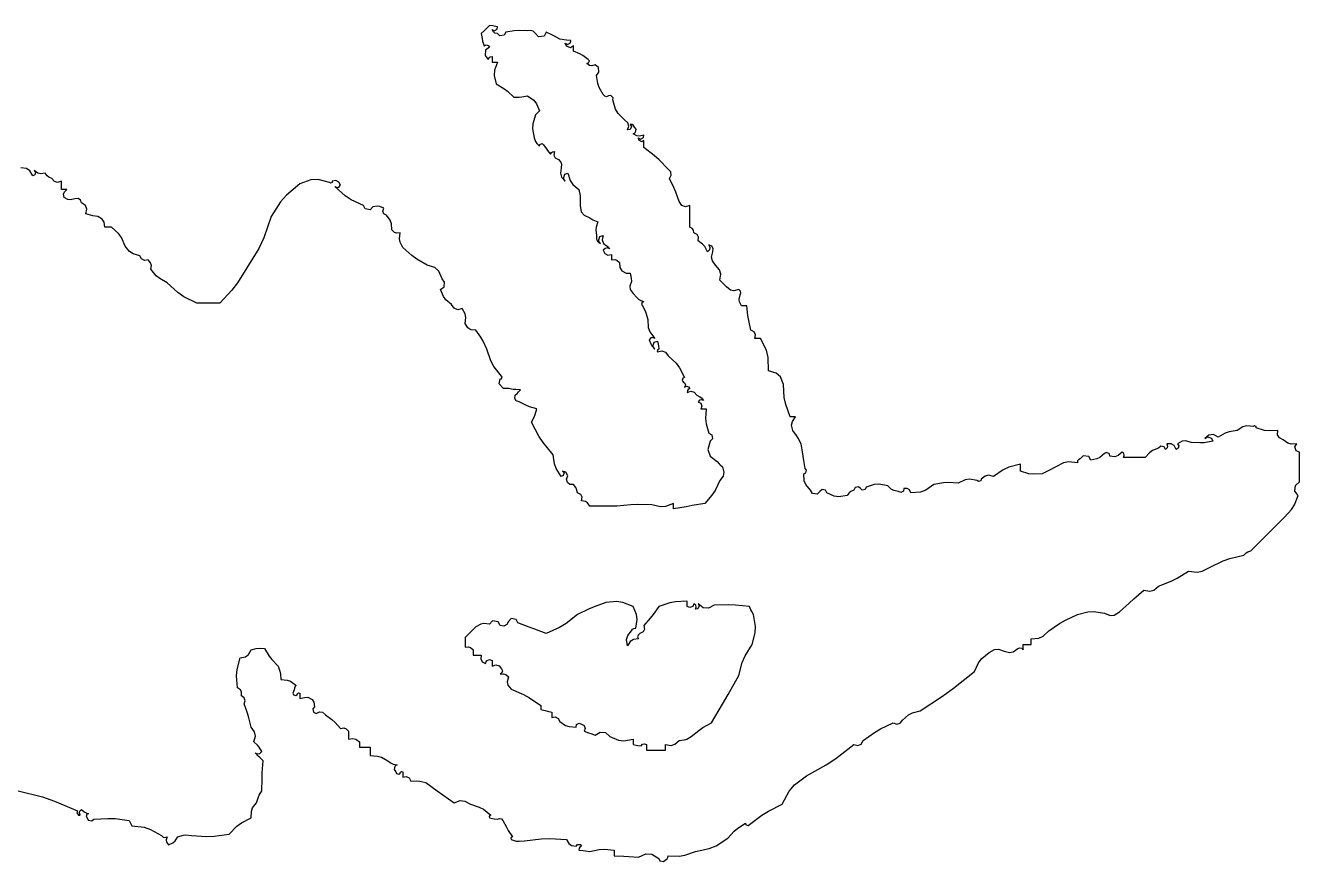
# Model space of a CAD drawing. Header units: millimetres. Extents: x 539196 to 807275, y 431843 to 1156631.
# Drawn here: x 624192.4 to 624547.2, y 434983.2 to 435216.1 of the extents above; entities that cross this region are included whole.
import ezdxf

# ---------------------------------------------------------------- set-up
doc = ezdxf.new("R2010")
doc.units = ezdxf.units.MM
doc.header["$MEASUREMENT"] = 0

# ---------------------------------------------------------------- blocks, each defined once
blk = doc.blocks.new('nhgjnj')
for p, q in [((92.2604, 10.5298), (92.2554, 10.5131)), ((92.2742, 10.5492), (92.2595, 10.5588)), ((92.2595, 10.5588), (92.2604, 10.5298)), ((92.2952, 10.5562), (92.2742, 10.5492)), ((92.3012, 10.5727), (92.2952, 10.5562)), ((92.3623, 10.5727), (92.3012, 10.5727)), ((92.3929, 10.5727), (92.3623, 10.5727)), ((92.454, 10.5727), (92.3929, 10.5727)), ((92.4721, 10.5514), (92.454, 10.5727)), ((92.5015, 10.5485), (92.4721, 10.5514)), ((92.5235, 10.5657), (92.5015, 10.5485)), ((92.5722, 10.5464), (92.5235, 10.5657)), ((92.5958, 10.5316), (92.5722, 10.5464)), ((92.6346, 10.4963), (92.5958, 10.5316)), ((92.2124, 10.4601), (92.1901, 10.4616)), ((92.1901, 10.4616), (92.1926, 10.4168)), ((92.2286, 10.4693), (92.2124, 10.4601)), ((92.2387, 10.4893), (92.2286, 10.4693)), ((92.2554, 10.5131), (92.2387, 10.4893)), ((92.7041, 10.4268), (92.6346, 10.4963)), ((92.1897, 10.3931), (92.1762, 10.3504)), ((92.1926, 10.4168), (92.1897, 10.3931)), ((92.7388, 10.3921), (92.7041, 10.4268)), ((92.8082, 10.3226), (92.7388, 10.3921)), ((92.17, 10.3497), (92.1661, 10.3419)), ((92.1661, 10.3419), (92.1692, 10.3365)), ((92.1692, 10.3365), (92.1665, 10.3023)), ((92.1762, 10.3504), (92.17, 10.3497)), ((92.8121, 10.3069), (92.8082, 10.3226)), ((92.1665, 10.3023), (92.1715, 10.2821)), ((92.1715, 10.2821), (92.1901, 10.2532)), ((92.817, 10.2987), (92.8121, 10.3069)), ((92.8291, 10.2879), (92.817, 10.2987)), ((92.8465, 10.2162), (92.8291, 10.2879)), ((92.1901, 10.2532), (92.1967, 10.2124)), ((92.1967, 10.2124), (92.2041, 10.1917)), ((92.2041, 10.1917), (92.2248, 10.1559)), ((92.8593, 10.1807), (92.8465, 10.2162)), ((92.2248, 10.1559), (92.2112, 10.1315)), ((92.2112, 10.1315), (92.2136, 10.1077)), ((92.2291, 10.1221), (92.2456, 10.1281)), ((92.2456, 10.1281), (92.253, 10.0842)), ((92.8916, 10.1143), (92.8593, 10.1807)), ((92.2136, 10.1077), (92.2317, 10.0865)), ((92.2221, 10.1012), (92.2291, 10.1221)), ((92.2317, 10.0865), (92.2221, 10.1012)), ((92.2544, 10.0615), (92.2526, 10.017)), ((92.253, 10.0842), (92.2544, 10.0615)), ((92.9115, 10.0736), (92.8916, 10.1143)), ((92.9163, 10.0482), (92.9115, 10.0736)), ((92.2526, 10.017), (92.2434, 9.9906)), ((92.9124, 10.0031), (92.9163, 10.0482)), ((92.9483, 9.945), (92.9124, 10.0031)), ((92.2434, 9.9906), (92.2453, 9.9716)), ((92.2453, 9.9716), (92.2595, 9.9476)), ((92.2673, 9.9305), (92.258, 9.9143)), ((92.2595, 9.9476), (92.2693, 9.9535)), ((92.2873, 9.9406), (92.2673, 9.9305)), ((92.2693, 9.9535), (92.2815, 9.9505)), ((92.2815, 9.9505), (92.2873, 9.9406)), ((92.9639, 9.9139), (92.9483, 9.945)), ((92.258, 9.9143), (92.2595, 9.892)), ((92.2595, 9.892), (92.2701, 9.8963)), ((92.2701, 9.8963), (92.28, 9.8939)), ((92.2747, 9.8786), (92.2712, 9.8611)), ((92.2873, 9.885), (92.2747, 9.8786)), ((92.28, 9.8939), (92.2873, 9.885)), ((92.9888, 9.8503), (92.9639, 9.9139)), ((92.2712, 9.8611), (92.2803, 9.8503)), ((92.2803, 9.8503), (92.2936, 9.8191)), ((92.2936, 9.8191), (92.3042, 9.804)), ((92.3042, 9.804), (92.329, 9.7808)), ((93.0092, 9.826), (92.9888, 9.8503)), ((93.0149, 9.8052), (93.0092, 9.826)), ((93.0097, 9.7739), (93.0149, 9.8052)), ((92.329, 9.7808), (92.329, 9.7364)), ((92.329, 9.7364), (92.329, 9.7142)), ((93.0541, 9.7239), (93.0097, 9.7739)), ((92.3085, 9.6716), (92.3012, 9.6628)), ((92.3184, 9.6741), (92.3085, 9.6716)), ((92.329, 9.6697), (92.3184, 9.6741)), ((92.329, 9.7142), (92.329, 9.6697)), ((93.0764, 9.6989), (93.0541, 9.7239)), ((93.1208, 9.6489), (93.0764, 9.6989)), ((92.3012, 9.6628), (92.3193, 9.6436)), ((92.3193, 9.6436), (92.325, 9.6264)), ((92.325, 9.6264), (92.322, 9.6003)), ((93.1371, 9.6229), (93.1208, 9.6489)), ((93.1391, 9.601), (93.1371, 9.6229)), ((92.3099, 9.5977), (92.3029, 9.5837)), ((92.3029, 9.5837), (92.3081, 9.5725)), ((92.3081, 9.5725), (92.3282, 9.5488)), ((92.322, 9.6003), (92.3099, 9.5977)), ((92.3282, 9.5488), (92.336, 9.5333)), ((93.119, 9.5175), (93.1278, 9.5725)), ((93.1278, 9.5725), (93.1391, 9.601)), ((92.3234, 9.4918), (92.3198, 9.463)), ((92.3429, 9.503), (92.3234, 9.4918)), ((92.336, 9.5333), (92.3429, 9.503)), ((93.1205, 9.4873), (93.119, 9.5175)), ((93.1347, 9.4335), (93.1205, 9.4873)), ((92.3198, 9.463), (92.3359, 9.4474)), ((92.3359, 9.4474), (92.341, 9.4388)), ((92.341, 9.4388), (92.3468, 9.4349)), ((92.3468, 9.4349), (92.3568, 9.4335)), ((92.3568, 9.4335), (92.351, 9.3887)), ((93.1627, 9.3725), (93.1347, 9.4335)), ((92.351, 9.3887), (92.356, 9.3621)), ((92.356, 9.3621), (92.3776, 9.3224)), ((93.1797, 9.3428), (93.1627, 9.3725)), ((93.2181, 9.2877), (93.1797, 9.3428)), ((92.3776, 9.3224), (92.3915, 9.2946)), ((92.3915, 9.2946), (92.3984, 9.2807)), ((92.3984, 9.2807), (92.4123, 9.2529)), ((93.2454, 9.2588), (93.2181, 9.2877)), ((92.4123, 9.2529), (92.4149, 9.2082)), ((93.2555, 9.2369), (93.2454, 9.2588)), ((93.2597, 9.1974), (93.2555, 9.2369)), ((92.4119, 9.1845), (92.3984, 9.1418)), ((92.4149, 9.2082), (92.4119, 9.1845)), ((93.2709, 9.1974), (93.2597, 9.1974)), ((93.2764, 9.1974), (93.2709, 9.1974)), ((93.2875, 9.1974), (93.2764, 9.1974)), ((93.2875, 9.1807), (93.2875, 9.1974)), ((93.2875, 9.1724), (93.2875, 9.1807)), ((93.2875, 9.1557), (93.2875, 9.1724)), ((93.2986, 9.1557), (93.2875, 9.1557)), ((93.3042, 9.1557), (93.2986, 9.1557)), ((93.3153, 9.1557), (93.3042, 9.1557)), ((93.3044, 9.1387), (93.3068, 9.1481)), ((93.3068, 9.1481), (93.3153, 9.1557)), ((92.3776, 9.1418), (92.3637, 9.1418)), ((92.3637, 9.1418), (92.3791, 9.0829)), ((92.3845, 9.1418), (92.3776, 9.1418)), ((92.3791, 9.0829), (92.3923, 9.0535)), ((92.3984, 9.1418), (92.3845, 9.1418)), ((93.3084, 9.1279), (93.3044, 9.1387)), ((93.3254, 9.1052), (93.3084, 9.1279)), ((93.3223, 9.0585), (93.3292, 9.0859)), ((93.3292, 9.0859), (93.3254, 9.1052)), ((92.3923, 9.0535), (92.4262, 9.0029)), ((93.3112, 9.0298), (93.3223, 9.0585)), ((93.3131, 9.0082), (93.3112, 9.0298)), ((92.4262, 9.0029), (92.42, 8.978)), ((92.42, 8.978), (92.4239, 8.9602)), ((92.4239, 8.9602), (92.4401, 8.9404)), ((93.3292, 8.9821), (93.3131, 9.0082)), ((93.3603, 8.9436), (93.3292, 8.9821)), ((92.4401, 8.9404), (92.4486, 8.9382)), ((92.4471, 8.9195), (92.4403, 8.8808)), ((92.4526, 8.9264), (92.4471, 8.9195)), ((92.4486, 8.9382), (92.4526, 8.9264)), ((93.3817, 8.9267), (93.3603, 8.9436)), ((93.4264, 8.9056), (93.3817, 8.9267)), ((93.512, 8.7983), (93.4264, 8.9056)), ((92.4403, 8.8808), (92.4436, 8.8576)), ((92.4436, 8.8576), (92.4609, 8.8223)), ((92.4609, 8.8223), (92.4576, 8.7723)), ((92.4576, 8.7723), (92.459, 8.7466)), ((93.5525, 8.7425), (93.512, 8.7983)), ((92.459, 8.7466), (92.4679, 8.6973)), ((92.4679, 8.6973), (92.4967, 8.6563)), ((93.6279, 8.6278), (93.5525, 8.7425)), ((92.4967, 8.6563), (92.5062, 8.6292)), ((92.5062, 8.6292), (92.5096, 8.5792)), ((93.6387, 8.5882), (93.6279, 8.6278)), ((92.4946, 8.5729), (92.4872, 8.5606)), ((92.4872, 8.5606), (92.4887, 8.5445)), ((92.5096, 8.5792), (92.4946, 8.5729)), ((93.6494, 8.5683), (93.6387, 8.5882)), ((93.6765, 8.5375), (93.6494, 8.5683)), ((92.4887, 8.5445), (92.5009, 8.5419)), ((92.5026, 8.5167), (92.4983, 8.4922)), ((92.5009, 8.5419), (92.5079, 8.5279)), ((92.5079, 8.5279), (92.5026, 8.5167)), ((93.6923, 8.5248), (93.6765, 8.5375)), ((93.6904, 8.4889), (93.6971, 8.508)), ((93.6971, 8.508), (93.6923, 8.5248)), ((92.4748, 8.4611), (92.4657, 8.4175)), ((92.4918, 8.4792), (92.4748, 8.4611)), ((92.4983, 8.4922), (92.4918, 8.4792)), ((93.7208, 8.4247), (93.6904, 8.4889)), ((92.4657, 8.4175), (92.4672, 8.3921)), ((92.4672, 8.3921), (92.4818, 8.35)), ((93.7391, 8.3936), (93.7208, 8.4247)), ((93.7807, 8.3361), (93.7391, 8.3936)), ((92.4887, 8.3222), (92.4794, 8.3115)), ((92.4794, 8.3115), (92.483, 8.2937)), ((92.4818, 8.35), (92.4925, 8.346)), ((92.4963, 8.3307), (92.4887, 8.3222)), ((92.4925, 8.346), (92.4963, 8.3307)), ((93.7989, 8.3254), (93.7807, 8.3361)), ((93.8064, 8.3081), (93.7989, 8.3254)), ((93.8015, 8.2875), (93.8064, 8.3081)), ((92.483, 8.2937), (92.4957, 8.2875)), ((92.4957, 8.2875), (92.5032, 8.2713)), ((92.5032, 8.2713), (92.5094, 8.2636)), ((92.5094, 8.2636), (92.5235, 8.2527)), ((92.5235, 8.2527), (92.5313, 8.2114)), ((93.8726, 8.1953), (93.8015, 8.2875)), ((92.528, 8.1863), (92.5096, 8.1485)), ((92.5313, 8.2114), (92.528, 8.1863)), ((93.9049, 8.1461), (93.8726, 8.1953)), ((92.4969, 8.1422), (92.4933, 8.1245)), ((92.4933, 8.1245), (92.5026, 8.1138)), ((92.5096, 8.1485), (92.4969, 8.1422)), ((92.5026, 8.1138), (92.5162, 8.0996)), ((93.9613, 8.0443), (93.9049, 8.1461)), ((92.3845, 8.0374), (92.3345, 8.0294)), ((92.3931, 8.045), (92.3845, 8.0374)), ((92.4083, 8.0412), (92.3931, 8.045)), ((92.4123, 8.0304), (92.4083, 8.0412)), ((92.4682, 8.0417), (92.4483, 8.0335)), ((92.4957, 8.0652), (92.4682, 8.0417)), ((92.5127, 8.075), (92.4957, 8.0652)), ((92.5162, 8.0996), (92.5127, 8.075)), ((94.0079, 7.9832), (93.9613, 8.0443)), ((92.1435, 7.9722), (92.1206, 7.9888)), ((92.1206, 7.9888), (92.1206, 7.9777)), ((92.1206, 7.9777), (92.1206, 7.9721)), ((92.1206, 7.9721), (92.1206, 7.961)), ((92.1625, 7.9684), (92.1435, 7.9722)), ((92.1901, 7.9749), (92.1625, 7.9684)), ((92.2162, 7.994), (92.1901, 7.9749)), ((92.2303, 8.0024), (92.2162, 7.994)), ((92.2595, 8.0166), (92.2303, 8.0024)), ((92.3095, 8.0252), (92.2595, 8.0166)), ((92.3345, 8.0294), (92.3095, 8.0252)), ((92.4483, 8.0335), (92.4123, 8.0304)), ((94.0396, 7.956), (94.0079, 7.9832)), ((91.9154, 7.9113), (91.8957, 7.8896)), ((91.9539, 7.9263), (91.9154, 7.9113)), ((92.0218, 7.931), (91.9539, 7.9263)), ((92.0564, 7.9382), (92.0218, 7.931)), ((92.1206, 7.961), (92.0564, 7.9382)), ((94.1072, 7.9193), (94.0396, 7.956)), ((94.1427, 7.8492), (94.1072, 7.9193)), ((91.779, 7.8393), (91.7177, 7.8082)), ((91.8157, 7.8484), (91.779, 7.8393)), ((91.8844, 7.8499), (91.8157, 7.8484)), ((91.8957, 7.8896), (91.8844, 7.8499)), ((94.1638, 7.8153), (94.1427, 7.8492)), ((91.6845, 7.7762), (91.676, 7.7596)), ((91.6994, 7.7836), (91.6845, 7.7762)), ((91.7177, 7.7804), (91.6994, 7.7836)), ((91.7177, 7.8082), (91.7177, 7.7971)), ((91.7177, 7.7971), (91.7177, 7.7915)), ((91.7177, 7.7915), (91.7177, 7.7804)), ((93.1951, 7.7834), (93.1347, 7.7734)), ((93.2283, 7.7818), (93.1951, 7.7834)), ((93.2875, 7.7665), (93.2283, 7.7818)), ((94.2113, 7.7526), (94.1638, 7.8153)), ((91.551, 7.7109), (91.5308, 7.7012)), ((91.6014, 7.7441), (91.551, 7.7387)), ((91.551, 7.7387), (91.551, 7.7276)), ((91.551, 7.7276), (91.551, 7.722)), ((91.551, 7.722), (91.551, 7.7109)), ((91.6266, 7.7483), (91.6014, 7.7441)), ((91.676, 7.7596), (91.6266, 7.7483)), ((93.093, 7.7526), (93.0858, 7.6807)), ((93.1102, 7.7599), (93.093, 7.7526)), ((93.1186, 7.7641), (93.1102, 7.7599)), ((93.1347, 7.7734), (93.1186, 7.7641)), ((93.3466, 7.7296), (93.2875, 7.7665)), ((93.38, 7.7151), (93.3466, 7.7296)), ((93.4473, 7.697), (93.38, 7.7151)), ((94.2044, 7.7318), (94.2129, 7.7339)), ((94.2304, 7.6922), (94.2044, 7.7318)), ((94.2169, 7.7458), (94.2113, 7.7526)), ((94.2129, 7.7339), (94.2169, 7.7458)), ((91.4699, 7.6544), (91.4538, 7.6345)), ((91.4753, 7.7056), (91.4677, 7.697)), ((91.4677, 7.697), (91.4739, 7.6722)), ((91.4739, 7.6722), (91.4699, 7.6544)), ((91.4847, 7.7079), (91.4753, 7.7056)), ((91.4954, 7.704), (91.4847, 7.7079)), ((91.5174, 7.6996), (91.4954, 7.704)), ((91.5308, 7.7012), (91.5174, 7.6996)), ((93.0858, 7.6807), (93.0844, 7.6443)), ((93.0844, 7.6443), (93.0861, 7.572)), ((93.545, 7.6423), (93.4473, 7.697)), ((94.2461, 7.6736), (94.2304, 7.6922)), ((94.2808, 7.6415), (94.2461, 7.6736)), ((91.3426, 7.579), (91.32, 7.562)), ((91.3669, 7.5993), (91.3426, 7.579)), ((91.3878, 7.605), (91.3669, 7.5993)), ((91.419, 7.5998), (91.3878, 7.605)), ((91.4329, 7.6137), (91.419, 7.5998)), ((91.4399, 7.6206), (91.4329, 7.6137)), ((91.4538, 7.6345), (91.4399, 7.6206)), ((92.3228, 7.5512), (92.3498, 7.5859)), ((92.3498, 7.5859), (92.3609, 7.597)), ((92.3609, 7.597), (92.3665, 7.6026)), ((92.3665, 7.6026), (92.3776, 7.6137)), ((92.3776, 7.6137), (92.4049, 7.6213)), ((92.4049, 7.6213), (92.4248, 7.6173)), ((92.4248, 7.6173), (92.4471, 7.5998)), ((92.4471, 7.5998), (92.4979, 7.5758)), ((93.5936, 7.6145), (93.545, 7.6423)), ((93.6904, 7.5581), (93.5936, 7.6145)), ((94.3202, 7.5809), (94.2808, 7.6415)), ((94.335, 7.5454), (94.3202, 7.5809)), ((91.2474, 7.5229), (91.2353, 7.5123)), ((91.2447, 7.5592), (91.2384, 7.5442)), ((91.2384, 7.5442), (91.2515, 7.5497)), ((91.257, 7.5666), (91.2447, 7.5592)), ((91.2732, 7.5373), (91.2474, 7.5229)), ((91.2515, 7.5497), (91.2632, 7.5473)), ((91.2732, 7.5651), (91.257, 7.5666)), ((91.2632, 7.5473), (91.2732, 7.5373)), ((91.3006, 7.5581), (91.2732, 7.5651)), ((91.32, 7.562), (91.3006, 7.5581)), ((92.0231, 7.5056), (92.0372, 7.5164)), ((92.0372, 7.5164), (92.0329, 7.5058)), ((92.0789, 7.5192), (92.0789, 7.5303)), ((92.0789, 7.5303), (92.1291, 7.5268)), ((92.0789, 7.5137), (92.0789, 7.5192)), ((92.0789, 7.5026), (92.0789, 7.5137)), ((92.1291, 7.5268), (92.1557, 7.5298)), ((92.1557, 7.5298), (92.2039, 7.5442)), ((92.2039, 7.5442), (92.2119, 7.5591)), ((92.2119, 7.5591), (92.2332, 7.5627)), ((92.2332, 7.5627), (92.2456, 7.5512)), ((92.2456, 7.5512), (92.288, 7.5396)), ((92.288, 7.5396), (92.3228, 7.5512)), ((92.4979, 7.5758), (92.5224, 7.56)), ((92.5224, 7.56), (92.5651, 7.5234)), ((92.5651, 7.5234), (92.5757, 7.4594)), ((93.1, 7.5148), (93.0791, 7.4887)), ((93.0861, 7.572), (93.1023, 7.5427)), ((93.1023, 7.5427), (93.1, 7.5148)), ((93.7143, 7.5141), (93.6904, 7.5581)), ((93.7284, 7.4929), (93.7143, 7.5141)), ((94.3503, 7.4748), (94.335, 7.5454)), ((91.1544, 7.4594), (91.1481, 7.447)), ((91.1623, 7.4653), (91.1544, 7.4594)), ((91.1759, 7.4678), (91.1623, 7.4653)), ((91.1844, 7.4844), (91.1759, 7.4678)), ((91.1992, 7.4918), (91.1844, 7.4844)), ((91.2176, 7.4887), (91.1992, 7.4918)), ((91.2353, 7.5123), (91.2176, 7.4887)), ((91.9889, 7.4522), (91.9937, 7.469)), ((91.9956, 7.4331), (91.9889, 7.4522)), ((91.9937, 7.469), (92.0095, 7.4817)), ((92.0095, 7.4817), (92.0169, 7.4978)), ((92.0169, 7.4978), (92.0231, 7.5056)), ((92.0329, 7.5058), (92.0354, 7.496)), ((92.0354, 7.496), (92.0442, 7.4887)), ((92.0442, 7.4887), (92.0505, 7.5022)), ((92.0505, 7.5022), (92.065, 7.508)), ((92.065, 7.508), (92.0789, 7.5026)), ((92.5757, 7.4594), (92.5812, 7.4274)), ((93.0791, 7.4887), (93.0898, 7.495)), ((93.0864, 7.4767), (93.0791, 7.4678)), ((93.0791, 7.4678), (93.0927, 7.4615)), ((93.0963, 7.4791), (93.0864, 7.4767)), ((93.0898, 7.495), (93.1056, 7.4871)), ((93.0927, 7.4615), (93.0985, 7.447)), ((93.1069, 7.4748), (93.0963, 7.4791)), ((93.1056, 7.4871), (93.1069, 7.4748)), ((93.7599, 7.4539), (93.7284, 7.4929)), ((93.7729, 7.431), (93.7599, 7.4539)), ((94.3685, 7.4216), (94.3503, 7.4748)), ((91.0162, 7.3914), (90.9681, 7.3742)), ((91.0357, 7.4049), (91.0162, 7.3914)), ((91.0428, 7.424), (91.0357, 7.4049)), ((91.0815, 7.447), (91.037, 7.447)), ((91.037, 7.447), (91.0428, 7.424)), ((91.1037, 7.447), (91.0815, 7.447)), ((91.1481, 7.447), (91.1037, 7.447)), ((91.8458, 7.3766), (91.8695, 7.3944)), ((91.8695, 7.3944), (91.9192, 7.4192)), ((91.9192, 7.4192), (91.9213, 7.4107)), ((91.9213, 7.4107), (91.9332, 7.4067)), ((91.9332, 7.4067), (91.94, 7.4123)), ((91.94, 7.4123), (91.9473, 7.4211)), ((91.9473, 7.4211), (91.9572, 7.4236)), ((91.9572, 7.4236), (91.9678, 7.4192)), ((91.9634, 7.4298), (91.9659, 7.4397)), ((91.9678, 7.4192), (91.9634, 7.4298)), ((91.9659, 7.4397), (91.9747, 7.447)), ((91.9747, 7.447), (91.9798, 7.4383)), ((91.9798, 7.4383), (91.9856, 7.4344)), ((91.9856, 7.4344), (91.9956, 7.4331)), ((92.5812, 7.4274), (92.5929, 7.3636)), ((93.0764, 7.4331), (93.0653, 7.4331)), ((93.0653, 7.4331), (93.0685, 7.3738)), ((93.0819, 7.4331), (93.0764, 7.4331)), ((93.093, 7.4331), (93.0819, 7.4331)), ((93.0985, 7.447), (93.093, 7.4331)), ((93.7774, 7.4176), (93.7729, 7.431)), ((93.7807, 7.3914), (93.7774, 7.4176)), ((93.7998, 7.3696), (93.7807, 7.3914)), ((94.373, 7.392), (94.3685, 7.4216)), ((94.3711, 7.3358), (94.373, 7.392)), ((90.8495, 7.3358), (90.8021, 7.2886)), ((90.864, 7.349), (90.8495, 7.3358)), ((90.8804, 7.3514), (90.864, 7.349)), ((90.8981, 7.3428), (90.8804, 7.3514)), ((90.9444, 7.3644), (90.8981, 7.3428)), ((90.9681, 7.3742), (90.9444, 7.3644)), ((91.7814, 7.3033), (91.7885, 7.3223)), ((91.7885, 7.3223), (91.808, 7.3358)), ((91.808, 7.3358), (91.8458, 7.3766)), ((92.5763, 7.3636), (92.5651, 7.3636)), ((92.5651, 7.3636), (92.5797, 7.3215)), ((92.5818, 7.3636), (92.5763, 7.3636)), ((92.5797, 7.3215), (92.5813, 7.2961)), ((92.5929, 7.3636), (92.5818, 7.3636)), ((93.0685, 7.3738), (93.0742, 7.3436)), ((93.0742, 7.3436), (93.093, 7.2872)), ((93.8055, 7.3507), (93.7998, 7.3696)), ((93.8015, 7.322), (93.8055, 7.3507)), ((93.8126, 7.322), (93.8015, 7.322)), ((93.8182, 7.322), (93.8126, 7.322)), ((93.8293, 7.322), (93.8182, 7.322)), ((93.8293, 7.2831), (93.8293, 7.322)), ((94.381, 7.3345), (94.3711, 7.3358)), ((94.3869, 7.3306), (94.381, 7.3345)), ((94.3919, 7.322), (94.3869, 7.3306)), ((94.4012, 7.3113), (94.3919, 7.322)), ((90.7797, 7.2634), (90.7383, 7.2108)), ((90.8021, 7.2886), (90.7797, 7.2634)), ((91.6847, 7.2415), (91.7177, 7.2664)), ((91.7177, 7.2664), (91.7134, 7.2558)), ((91.7134, 7.2558), (91.7158, 7.2459)), ((91.7316, 7.2803), (91.7481, 7.2838)), ((91.7376, 7.2638), (91.7316, 7.2803)), ((91.7586, 7.2568), (91.7376, 7.2638)), ((91.7456, 7.2467), (91.7557, 7.2525)), ((91.7481, 7.2838), (91.7565, 7.2852)), ((91.7557, 7.2525), (91.7733, 7.2664)), ((91.7565, 7.2852), (91.7733, 7.2872)), ((91.7733, 7.2664), (91.7586, 7.2568)), ((91.7733, 7.2872), (91.7763, 7.2818)), ((91.7763, 7.2818), (91.781, 7.2794)), ((91.781, 7.2794), (91.7872, 7.2803)), ((91.7872, 7.2803), (91.7814, 7.3033)), ((92.5721, 7.2525), (92.5704, 7.1802)), ((92.5813, 7.2961), (92.5721, 7.2525)), ((93.093, 7.2872), (93.1337, 7.259)), ((93.1337, 7.259), (93.1533, 7.2436)), ((93.8293, 7.2636), (93.8293, 7.2831)), ((93.8293, 7.2247), (93.8293, 7.2636)), ((94.3614, 7.2213), (94.3634, 7.2515)), ((94.3634, 7.2515), (94.385, 7.2872)), ((94.385, 7.2872), (94.3977, 7.2935)), ((94.3977, 7.2935), (94.4012, 7.3113)), ((90.6882, 7.2095), (90.6758, 7.2108)), ((90.6758, 7.2108), (90.6802, 7.1889)), ((90.6802, 7.1889), (90.6786, 7.1754)), ((90.6961, 7.1937), (90.6882, 7.2095)), ((90.6897, 7.183), (90.6961, 7.1937)), ((90.71, 7.2001), (90.7021, 7.1844)), ((90.7175, 7.2108), (90.7036, 7.2108)), ((90.7036, 7.2108), (90.71, 7.2001)), ((90.7244, 7.2108), (90.7175, 7.2108)), ((90.7383, 7.2108), (90.7244, 7.2108)), ((91.5089, 7.1741), (91.5178, 7.1859)), ((91.5178, 7.1859), (91.5302, 7.2108)), ((91.5302, 7.2108), (91.5323, 7.2023)), ((91.5323, 7.2023), (91.5442, 7.1984)), ((91.5442, 7.1984), (91.551, 7.2039)), ((91.551, 7.2039), (91.5775, 7.2178)), ((91.5775, 7.2178), (91.5917, 7.2235)), ((91.5917, 7.2235), (91.6205, 7.2317)), ((91.6205, 7.2317), (91.6617, 7.2333)), ((91.6617, 7.2333), (91.6847, 7.2415)), ((91.7158, 7.2459), (91.7247, 7.2386)), ((91.7247, 7.2386), (91.7456, 7.2467)), ((93.1533, 7.2436), (93.1903, 7.2108)), ((93.1903, 7.2108), (93.2086, 7.214)), ((93.2086, 7.214), (93.2235, 7.2066)), ((93.2235, 7.2066), (93.232, 7.19)), ((93.232, 7.19), (93.2393, 7.1811)), ((93.7972, 7.2141), (93.8015, 7.2247)), ((93.7996, 7.2042), (93.7972, 7.2141)), ((93.8085, 7.1969), (93.7996, 7.2042)), ((93.8015, 7.2247), (93.8126, 7.2247)), ((93.8065, 7.1801), (93.8085, 7.1969)), ((93.8126, 7.2247), (93.8182, 7.2247)), ((93.8182, 7.2247), (93.8293, 7.2247)), ((94.378, 7.183), (94.3614, 7.2213)), ((90.6121, 7.1293), (90.5994, 7.1136)), ((90.6289, 7.1342), (90.6121, 7.1293)), ((90.6216, 7.1513), (90.6202, 7.1414)), ((90.6202, 7.1414), (90.6309, 7.1477)), ((90.6255, 7.1571), (90.6216, 7.1513)), ((90.6341, 7.1622), (90.6255, 7.1571)), ((90.648, 7.1275), (90.6289, 7.1342)), ((90.6309, 7.1477), (90.6467, 7.1398)), ((90.6448, 7.1715), (90.6341, 7.1622)), ((90.6626, 7.1679), (90.6448, 7.1715)), ((90.6467, 7.1398), (90.648, 7.1275)), ((90.6689, 7.1552), (90.6626, 7.1679)), ((90.6786, 7.1754), (90.6689, 7.1552)), ((90.7021, 7.1844), (90.6897, 7.183)), ((91.3843, 7.1414), (91.4008, 7.1449)), ((91.3843, 7.133), (91.3843, 7.1414)), ((91.3843, 7.1289), (91.3843, 7.133)), ((91.3843, 7.1205), (91.3843, 7.1289)), ((91.4008, 7.1449), (91.4092, 7.1463)), ((91.4092, 7.1463), (91.426, 7.1483)), ((91.426, 7.1483), (91.4495, 7.1394)), ((91.4495, 7.1394), (91.4675, 7.1414)), ((91.4675, 7.1414), (91.4885, 7.1552)), ((91.4885, 7.1552), (91.5089, 7.1741)), ((92.5704, 7.1802), (92.5718, 7.1438)), ((92.5718, 7.1438), (92.579, 7.0719)), ((93.093, 7.1552), (93.0718, 7.1032)), ((93.1341, 7.1732), (93.093, 7.1552)), ((93.16, 7.1764), (93.1341, 7.1732)), ((93.2042, 7.1691), (93.16, 7.1764)), ((93.2055, 7.1592), (93.2042, 7.1691)), ((93.2094, 7.1534), (93.2055, 7.1592)), ((93.2181, 7.1483), (93.2094, 7.1534)), ((93.2424, 7.128), (93.2181, 7.1483)), ((93.2393, 7.1811), (93.2491, 7.1787)), ((93.2632, 7.1223), (93.2424, 7.128)), ((93.2491, 7.1787), (93.2597, 7.183)), ((93.2597, 7.183), (93.2621, 7.1569)), ((93.2621, 7.1569), (93.272, 7.141)), ((93.2945, 7.1275), (93.2632, 7.1223)), ((93.272, 7.141), (93.2945, 7.1275)), ((93.7827, 7.1085), (93.7737, 7.1552)), ((93.7737, 7.1552), (93.7849, 7.1552)), ((93.7849, 7.1552), (93.7904, 7.1552)), ((93.7904, 7.1552), (93.8015, 7.1552)), ((93.8015, 7.1552), (93.8051, 7.1718)), ((93.8051, 7.1718), (93.8065, 7.1801)), ((94.3739, 7.108), (94.3753, 7.133)), ((94.3753, 7.133), (94.378, 7.183)), ((90.5416, 7.0655), (90.4952, 7.0511)), ((90.5648, 7.0794), (90.5416, 7.0655)), ((90.5994, 7.1136), (90.5648, 7.0794)), ((91.3129, 7.0616), (91.3167, 7.073)), ((91.3149, 7.0441), (91.3129, 7.0616)), ((91.3167, 7.073), (91.3287, 7.0858)), ((91.3287, 7.0858), (91.3548, 7.0881)), ((91.3548, 7.0881), (91.3708, 7.0981)), ((91.3708, 7.0981), (91.3843, 7.1205)), ((92.579, 7.0719), (92.579, 7.0163)), ((93.0718, 7.1032), (93.0672, 7.0723)), ((93.0672, 7.0723), (93.0722, 7.0163)), ((93.7599, 7.0372), (93.7794, 7.0805)), ((93.7794, 7.0805), (93.7827, 7.1085)), ((94.3378, 7.0082), (94.3433, 7.058)), ((94.3433, 7.058), (94.3544, 7.058)), ((94.3544, 7.058), (94.36, 7.058)), ((94.36, 7.058), (94.3711, 7.058)), ((94.3711, 7.058), (94.3739, 7.108)), ((90.4674, 7.0024), (90.4314, 6.9823)), ((90.476, 7.0101), (90.4674, 7.0024)), ((90.4836, 7.0528), (90.4726, 7.0419)), ((90.4726, 7.0419), (90.4744, 7.0302)), ((90.4744, 7.0302), (90.4783, 7.0195)), ((90.4783, 7.0195), (90.476, 7.0101)), ((90.4952, 7.0511), (90.4836, 7.0528)), ((91.1958, 6.9859), (91.1898, 7.0024)), ((91.1898, 7.0024), (91.2128, 6.9966)), ((91.2128, 6.9966), (91.2319, 7.0038)), ((91.2319, 7.0038), (91.2454, 7.0233)), ((91.2454, 7.0233), (91.2509, 7.0288)), ((91.2509, 7.0288), (91.2537, 7.0316)), ((91.2537, 7.0316), (91.2593, 7.0372)), ((91.2593, 7.0372), (91.2538, 7.0241)), ((91.2538, 7.0241), (91.2562, 7.0124)), ((91.2562, 7.0124), (91.2662, 7.0024)), ((91.2662, 7.0024), (91.2828, 7.0109)), ((91.2828, 7.0109), (91.2903, 7.0257)), ((91.2903, 7.0257), (91.2871, 7.0441)), ((91.2871, 7.0441), (91.2982, 7.0441)), ((91.2982, 7.0441), (91.3037, 7.0441)), ((91.3037, 7.0441), (91.3149, 7.0441)), ((92.579, 7.0163), (92.579, 6.9885)), ((93.0722, 7.0163), (93.0944, 6.9569)), ((93.7372, 6.9871), (93.7396, 7.0141)), ((93.7396, 7.0141), (93.7599, 7.0372)), ((94.3393, 6.9818), (94.3378, 7.0082)), ((90.2868, 6.926), (90.2667, 6.8976)), ((90.2937, 6.9315), (90.2868, 6.926)), ((90.3055, 6.9276), (90.2937, 6.9315)), ((90.3077, 6.9191), (90.3055, 6.9276)), ((90.3176, 6.9328), (90.3077, 6.9191)), ((90.3291, 6.9779), (90.3146, 6.9608)), ((90.3146, 6.9608), (90.3196, 6.9446)), ((90.3196, 6.9446), (90.3176, 6.9328)), ((90.352, 6.9807), (90.3291, 6.9779)), ((90.3702, 6.9677), (90.352, 6.9807)), ((90.4108, 6.975), (90.3702, 6.9677)), ((90.4314, 6.9823), (90.4108, 6.975)), ((91.0863, 6.9042), (91.0995, 6.933)), ((91.0995, 6.933), (91.1091, 6.949)), ((91.1091, 6.949), (91.1133, 6.9574)), ((91.1133, 6.9574), (91.1204, 6.9747)), ((91.1204, 6.9747), (91.1471, 6.9665)), ((91.1471, 6.9665), (91.162, 6.965)), ((91.162, 6.965), (91.1898, 6.9677)), ((91.1898, 6.9677), (91.2085, 6.9683)), ((91.2168, 6.9789), (91.1958, 6.9859)), ((91.2085, 6.9683), (91.2199, 6.974)), ((91.2315, 6.9885), (91.2168, 6.9789)), ((91.2199, 6.974), (91.2315, 6.9885)), ((92.579, 6.933), (92.5619, 6.9226)), ((92.579, 6.9885), (92.579, 6.933)), ((93.0944, 6.9569), (93.107, 6.9276)), ((93.107, 6.9276), (93.1347, 6.8705)), ((93.7321, 6.9052), (93.7404, 6.9274)), ((93.7529, 6.9608), (93.7372, 6.9871)), ((93.7404, 6.9274), (93.7446, 6.9385)), ((93.7446, 6.9385), (93.7529, 6.9608)), ((94.3503, 6.933), (94.3393, 6.9818)), ((94.3462, 6.9109), (94.3503, 6.933)), ((90.2581, 6.8819), (90.2452, 6.8496)), ((90.2667, 6.8976), (90.2581, 6.8819)), ((90.9289, 6.8459), (90.9537, 6.8774)), ((90.9537, 6.8774), (90.9865, 6.8837)), ((90.9865, 6.8837), (91.0036, 6.8851)), ((91.0036, 6.8851), (91.037, 6.8844)), ((91.037, 6.8844), (91.0682, 6.8901)), ((91.0682, 6.8901), (91.0863, 6.9042)), ((92.4821, 6.8617), (92.4679, 6.8496)), ((92.4914, 6.8663), (92.4821, 6.8617)), ((92.5096, 6.8705), (92.4914, 6.8663)), ((92.518, 6.8871), (92.5096, 6.8705)), ((92.5329, 6.8945), (92.518, 6.8871)), ((92.5512, 6.8913), (92.5329, 6.8945)), ((92.5543, 6.9111), (92.5512, 6.8913)), ((92.5619, 6.9226), (92.5543, 6.9111)), ((93.1347, 6.8705), (93.1811, 6.8117)), ((93.6921, 6.88), (93.6973, 6.8913)), ((93.6991, 6.8661), (93.6921, 6.88)), ((93.6973, 6.8913), (93.7037, 6.9049)), ((93.7112, 6.8635), (93.6991, 6.8661)), ((93.7037, 6.9049), (93.7181, 6.9107)), ((93.7089, 6.8284), (93.7112, 6.8635)), ((93.7181, 6.9107), (93.7321, 6.9052)), ((94.3137, 6.8845), (94.3225, 6.8913)), ((94.3137, 6.8703), (94.3137, 6.8845)), ((94.3225, 6.8635), (94.3137, 6.8703)), ((94.3187, 6.8399), (94.3225, 6.8635)), ((94.3225, 6.8913), (94.3275, 6.8827)), ((94.3275, 6.8827), (94.3334, 6.8787)), ((94.3334, 6.8787), (94.3433, 6.8774)), ((94.3433, 6.8774), (94.3448, 6.8998)), ((94.3448, 6.8998), (94.3462, 6.9109)), ((90.1867, 6.8022), (90.1826, 6.7802)), ((90.1881, 6.8134), (90.1867, 6.8022)), ((90.1896, 6.8357), (90.1881, 6.8134)), ((90.2019, 6.8344), (90.1896, 6.8357)), ((90.2098, 6.8186), (90.2019, 6.8344)), ((90.2035, 6.8079), (90.2098, 6.8186)), ((90.22, 6.814), (90.2035, 6.8079)), ((90.2285, 6.8496), (90.2174, 6.8496)), ((90.2174, 6.8496), (90.227, 6.8349)), ((90.227, 6.8349), (90.22, 6.814)), ((90.234, 6.8496), (90.2285, 6.8496)), ((90.2452, 6.8496), (90.234, 6.8496)), ((90.8703, 6.8218), (90.9089, 6.8326)), ((90.8763, 6.8053), (90.8703, 6.8218)), ((90.8973, 6.7983), (90.8763, 6.8053)), ((90.8905, 6.7884), (90.912, 6.8079)), ((90.912, 6.8079), (90.8973, 6.7983)), ((90.9089, 6.8326), (90.9289, 6.8459)), ((92.4049, 6.8115), (92.3984, 6.7941)), ((92.3984, 6.7941), (92.4071, 6.8015)), ((92.4222, 6.8202), (92.4049, 6.8115)), ((92.4071, 6.8015), (92.422, 6.7978)), ((92.422, 6.7978), (92.4262, 6.7871)), ((92.4401, 6.8149), (92.4222, 6.8202)), ((92.4572, 6.8198), (92.4401, 6.8149)), ((92.4669, 6.8319), (92.4572, 6.8198)), ((92.4679, 6.8496), (92.4669, 6.8319)), ((93.1811, 6.8117), (93.2011, 6.7788)), ((93.6834, 6.7802), (93.7027, 6.8096)), ((93.7027, 6.8096), (93.7089, 6.8284)), ((94.2826, 6.7289), (94.2878, 6.8149)), ((94.2878, 6.8149), (94.3089, 6.8261)), ((94.3089, 6.8261), (94.3187, 6.8399)), ((90.1606, 6.7391), (90.1479, 6.7107)), ((90.1675, 6.753), (90.1606, 6.7391)), ((90.1826, 6.7802), (90.1675, 6.753)), ((90.7547, 6.7162), (90.7731, 6.7315)), ((90.7605, 6.7425), (90.7592, 6.7524)), ((90.7592, 6.7524), (90.7775, 6.7492)), ((90.7644, 6.7366), (90.7605, 6.7425)), ((90.7731, 6.7315), (90.7644, 6.7366)), ((90.7775, 6.7492), (90.7924, 6.7566)), ((90.7924, 6.7566), (90.8008, 6.7732)), ((90.8008, 6.7732), (90.8135, 6.7854)), ((90.8135, 6.7854), (90.8251, 6.7893)), ((90.8251, 6.7893), (90.8425, 6.7871)), ((90.8425, 6.7871), (90.8712, 6.7826)), ((90.8712, 6.7826), (90.8905, 6.7884)), ((92.3151, 6.7454), (92.2526, 6.6953)), ((92.3619, 6.7531), (92.3151, 6.7454)), ((92.3859, 6.762), (92.3619, 6.7531)), ((92.4262, 6.7871), (92.3859, 6.762)), ((93.2011, 6.7788), (93.232, 6.7107)), ((93.6293, 6.7163), (93.6348, 6.7385)), ((93.6348, 6.7385), (93.6459, 6.7385)), ((93.6459, 6.7385), (93.6515, 6.7385)), ((93.6515, 6.7385), (93.6626, 6.7385)), ((93.6594, 6.7569), (93.6668, 6.7717)), ((93.6626, 6.7385), (93.6594, 6.7569)), ((93.6668, 6.7717), (93.6834, 6.7802)), ((94.284, 6.6851), (94.2826, 6.7289)), ((90.1479, 6.7107), (90.1673, 6.6995)), ((90.1709, 6.6707), (90.1549, 6.6551)), ((90.1673, 6.6995), (90.1709, 6.6707)), ((90.5142, 6.6611), (90.5508, 6.676)), ((90.5508, 6.676), (90.5591, 6.6676)), ((90.5591, 6.6676), (90.5633, 6.6635)), ((90.5633, 6.6635), (90.5716, 6.6551)), ((90.7176, 6.6614), (90.7314, 6.676)), ((90.7189, 6.69), (90.7244, 6.6968)), ((90.7229, 6.6781), (90.7189, 6.69)), ((90.7314, 6.676), (90.7229, 6.6781)), ((90.7244, 6.6968), (90.7449, 6.7092)), ((90.7449, 6.7092), (90.7547, 6.7162)), ((92.2187, 6.6727), (92.1484, 6.6343)), ((92.2526, 6.6953), (92.2187, 6.6727)), ((93.232, 6.7107), (93.2101, 6.6522)), ((93.5613, 6.6251), (93.6001, 6.6829)), ((93.6001, 6.6829), (93.6084, 6.6829)), ((93.6084, 6.6829), (93.6126, 6.6829)), ((93.6126, 6.6829), (93.6209, 6.6829)), ((93.6209, 6.6829), (93.6265, 6.7051)), ((93.6265, 6.7051), (93.6293, 6.7163)), ((94.2947, 6.5996), (94.284, 6.6851)), ((90.1426, 6.6425), (90.1388, 6.6309)), ((90.1388, 6.6309), (90.141, 6.6135)), ((90.141, 6.6135), (90.1391, 6.569)), ((90.1549, 6.6551), (90.1426, 6.6425)), ((90.4744, 6.6135), (90.4962, 6.6464)), ((90.4797, 6.586), (90.4744, 6.6135)), ((90.4962, 6.6464), (90.5142, 6.6611)), ((90.5716, 6.6551), (90.617, 6.6418)), ((90.617, 6.6418), (90.6431, 6.6403)), ((90.6431, 6.6403), (90.6897, 6.6482)), ((90.6897, 6.6482), (90.7085, 6.6553)), ((90.7085, 6.6553), (90.7176, 6.6614)), ((92.0612, 6.6065), (92.0442, 6.5718)), ((92.0683, 6.6249), (92.0612, 6.6065)), ((92.0789, 6.6621), (92.0683, 6.6249)), ((92.1077, 6.6539), (92.0789, 6.6621)), ((92.1219, 6.6483), (92.1077, 6.6539)), ((92.1484, 6.6343), (92.1219, 6.6483)), ((93.199, 6.623), (93.1764, 6.5648)), ((93.2101, 6.6522), (93.199, 6.623)), ((93.5443, 6.594), (93.5613, 6.6251)), ((94.2974, 6.5718), (94.2947, 6.5996)), ((90.1391, 6.569), (90.1405, 6.5462)), ((90.1405, 6.5462), (90.1479, 6.5023)), ((90.45, 6.511), (90.4813, 6.544)), ((90.4811, 6.5719), (90.4797, 6.586)), ((90.4813, 6.544), (90.4811, 6.5719)), ((91.9794, 6.5409), (91.9747, 6.5162)), ((91.9808, 6.5536), (91.9794, 6.5409)), ((91.9817, 6.5787), (91.9808, 6.5536)), ((91.9928, 6.5676), (91.9817, 6.5787)), ((91.9983, 6.5621), (91.9928, 6.5676)), ((92.0095, 6.5509), (91.9983, 6.5621)), ((92.0256, 6.5494), (92.0095, 6.5509)), ((92.0379, 6.5568), (92.0256, 6.5494)), ((92.0442, 6.5718), (92.0379, 6.5568)), ((93.1592, 6.5554), (93.1555, 6.5301)), ((93.1764, 6.5648), (93.1592, 6.5554)), ((93.5167, 6.5301), (93.5443, 6.594)), ((94.2417, 6.5157), (94.2739, 6.5371)), ((94.2739, 6.5371), (94.2769, 6.5316)), ((94.2878, 6.5301), (94.2959, 6.5568)), ((94.2959, 6.5568), (94.2974, 6.5718)), ((90.1479, 6.5023), (90.1628, 6.4944)), ((90.1664, 6.473), (90.1549, 6.4606)), ((90.1628, 6.4944), (90.1664, 6.473)), ((90.4119, 6.4537), (90.4358, 6.4925)), ((90.4358, 6.4925), (90.45, 6.511)), ((91.9122, 6.4815), (91.8623, 6.4423)), ((91.9176, 6.4846), (91.9122, 6.4815)), ((91.9254, 6.4807), (91.9176, 6.4846)), ((91.9261, 6.4745), (91.9254, 6.4807)), ((91.9513, 6.4697), (91.9261, 6.4745)), ((91.9757, 6.4906), (91.9513, 6.4697)), ((91.9747, 6.5162), (91.9757, 6.4906)), ((93.1555, 6.5301), (93.1694, 6.5162)), ((93.1694, 6.5162), (93.186, 6.5077)), ((93.1903, 6.4745), (93.1709, 6.4634)), ((93.186, 6.5077), (93.1935, 6.4929)), ((93.1935, 6.4929), (93.1903, 6.4745)), ((93.392, 6.452), (93.3968, 6.4688)), ((93.3968, 6.4688), (93.4126, 6.4815)), ((93.4126, 6.4815), (93.4233, 6.4854)), ((93.4233, 6.4854), (93.4327, 6.4831)), ((93.4327, 6.4831), (93.4403, 6.4745)), ((93.4384, 6.492), (93.4422, 6.5034)), ((93.4403, 6.4745), (93.4384, 6.492)), ((93.4422, 6.5034), (93.4542, 6.5162)), ((93.4542, 6.5162), (93.4791, 6.51)), ((93.4791, 6.51), (93.4969, 6.5139)), ((93.4969, 6.5139), (93.5167, 6.5301)), ((94.1796, 6.4714), (94.182, 6.4808)), ((94.1836, 6.4606), (94.1796, 6.4714)), ((94.182, 6.4808), (94.1905, 6.4884)), ((94.1905, 6.4884), (94.2249, 6.5059)), ((94.2249, 6.5059), (94.2417, 6.5157)), ((94.2769, 6.5316), (94.2816, 6.5293)), ((94.2816, 6.5293), (94.2878, 6.5301)), ((90.1152, 6.4358), (90.1132, 6.419)), ((90.1132, 6.419), (90.1299, 6.4023)), ((90.1166, 6.4441), (90.1152, 6.4358)), ((90.1201, 6.4606), (90.1166, 6.4441)), ((90.1325, 6.4593), (90.1201, 6.4606)), ((90.1299, 6.4023), (90.1382, 6.394)), ((90.1404, 6.4435), (90.1325, 6.4593)), ((90.134, 6.4329), (90.1404, 6.4435)), ((90.1464, 6.4391), (90.134, 6.4329)), ((90.1523, 6.447), (90.1464, 6.4391)), ((90.1549, 6.4606), (90.1523, 6.447)), ((90.213, 6.4018), (90.2155, 6.4117)), ((90.2155, 6.4117), (90.2243, 6.419)), ((90.2243, 6.419), (90.2403, 6.3996)), ((90.267, 6.3966), (90.2868, 6.412)), ((90.2743, 6.4229), (90.2729, 6.4329)), ((90.2729, 6.4329), (90.2841, 6.4329)), ((90.2782, 6.4171), (90.2743, 6.4229)), ((90.2868, 6.412), (90.2782, 6.4171)), ((90.2841, 6.4329), (90.2896, 6.4329)), ((90.2896, 6.4329), (90.3007, 6.4329)), ((90.3007, 6.4495), (90.3007, 6.4606)), ((90.3007, 6.4606), (90.3421, 6.4442)), ((90.3007, 6.444), (90.3007, 6.4495)), ((90.3007, 6.4329), (90.3007, 6.444)), ((90.3421, 6.4442), (90.3688, 6.4425)), ((90.3688, 6.4425), (90.4119, 6.4537)), ((91.7733, 6.4051), (91.7323, 6.387)), ((91.8331, 6.4262), (91.7733, 6.4051)), ((91.8623, 6.4423), (91.8331, 6.4262)), ((93.1709, 6.4634), (93.1673, 6.4346)), ((93.1673, 6.4346), (93.1833, 6.419)), ((93.1833, 6.419), (93.1797, 6.3909)), ((93.3654, 6.4189), (93.3709, 6.4329)), ((93.3712, 6.4045), (93.3654, 6.4189)), ((93.3709, 6.4329), (93.382, 6.4329)), ((93.3848, 6.3981), (93.3712, 6.4045)), ((93.382, 6.4329), (93.3875, 6.4329)), ((93.3875, 6.4329), (93.3987, 6.4329)), ((93.3987, 6.4329), (93.392, 6.452)), ((94.1334, 6.3889), (94.1627, 6.4259)), ((94.1627, 6.4259), (94.1657, 6.4205)), ((94.1657, 6.4205), (94.1705, 6.4181)), ((94.1705, 6.4181), (94.1766, 6.419)), ((94.1766, 6.419), (94.1802, 6.4355)), ((94.1802, 6.4355), (94.1816, 6.4439)), ((94.1816, 6.4439), (94.1836, 6.4606)), ((90.1382, 6.394), (90.1549, 6.3773)), ((90.1549, 6.3773), (90.1802, 6.381)), ((90.1802, 6.381), (90.1928, 6.3838)), ((90.1928, 6.3838), (90.2174, 6.3912)), ((90.2174, 6.3912), (90.213, 6.4018)), ((90.2403, 6.3996), (90.267, 6.3966)), ((91.676, 6.3495), (91.6737, 6.3234)), ((91.7124, 6.3757), (91.676, 6.3495)), ((91.7323, 6.387), (91.7124, 6.3757)), ((93.1797, 6.3909), (93.1831, 6.3741)), ((93.1831, 6.3741), (93.1972, 6.3495)), ((93.1972, 6.3495), (93.2195, 6.3273)), ((93.3431, 6.3606), (93.3431, 6.3773)), ((93.3431, 6.3773), (93.3615, 6.3741)), ((93.3431, 6.3523), (93.3431, 6.3606)), ((93.3431, 6.3356), (93.3431, 6.3523)), ((93.3615, 6.3741), (93.3763, 6.3815)), ((93.3763, 6.3815), (93.3848, 6.3981)), ((94.1072, 6.3217), (94.1215, 6.3667)), ((94.1215, 6.3667), (94.1334, 6.3889)), ((91.5921, 6.295), (91.5649, 6.28)), ((91.5649, 6.28), (91.5707, 6.257)), ((91.6106, 6.2984), (91.5921, 6.295)), ((91.6413, 6.2939), (91.6106, 6.2984)), ((91.6637, 6.3075), (91.6413, 6.2939)), ((91.6737, 6.3234), (91.6637, 6.3075)), ((93.2195, 6.3273), (93.2306, 6.3162)), ((93.2306, 6.3162), (93.2528, 6.2939)), ((93.2528, 6.2939), (93.2722, 6.2939)), ((93.2722, 6.2939), (93.282, 6.2939)), ((93.282, 6.2939), (93.3014, 6.2939)), ((93.2994, 6.3114), (93.3032, 6.3228)), ((93.3014, 6.2939), (93.2994, 6.3114)), ((93.3032, 6.3228), (93.3153, 6.3356)), ((93.3153, 6.3356), (93.3264, 6.3356)), ((93.3264, 6.3356), (93.332, 6.3356)), ((93.332, 6.3356), (93.3431, 6.3356)), ((94.0888, 6.2698), (94.0907, 6.2926)), ((94.0907, 6.2926), (94.1072, 6.3217)), ((91.5441, 6.2245), (91.5197, 6.1956)), ((91.5636, 6.238), (91.5441, 6.2245)), ((91.5707, 6.257), (91.5636, 6.238)), ((94.059, 6.1797), (94.1002, 6.2384)), ((94.1002, 6.2384), (94.0888, 6.2698)), ((91.374, 6.1599), (91.3549, 6.1389)), ((91.4121, 6.1759), (91.374, 6.1599)), ((91.4301, 6.1892), (91.4121, 6.1759)), ((91.4535, 6.1862), (91.4301, 6.1892)), ((91.4677, 6.1689), (91.4535, 6.1862)), ((91.5026, 6.1832), (91.4677, 6.1689)), ((91.5197, 6.1956), (91.5026, 6.1832)), ((93.996, 6.0925), (94.0381, 6.1505)), ((94.0381, 6.1505), (94.059, 6.1797)), ((91.3426, 6.0995), (91.3118, 6.046)), ((91.3549, 6.1389), (91.3426, 6.0995)), ((93.9891, 6.0626), (93.996, 6.0925)), ((91.2934, 6.0205), (91.2523, 5.9744)), ((91.3118, 6.046), (91.2934, 6.0205)), ((93.9725, 6.0076), (93.9891, 6.0161)), ((93.9877, 6.0468), (93.9891, 6.0626)), ((93.9891, 6.0161), (93.9877, 6.0468)), ((91.2069, 5.9587), (91.1759, 5.9605)), ((91.1759, 5.9605), (91.1779, 5.9431)), ((91.224, 5.9618), (91.2069, 5.9587)), ((91.2523, 5.9744), (91.224, 5.9618)), ((93.9016, 5.9259), (93.9057, 5.9466)), ((93.9057, 5.9466), (93.912, 5.9339)), ((93.9396, 5.9683), (93.9404, 5.9744)), ((93.942, 5.9635), (93.9396, 5.9683)), ((93.9404, 5.9744), (93.9516, 5.9744)), ((93.9474, 5.9605), (93.942, 5.9635)), ((93.9529, 5.9537), (93.9474, 5.9605)), ((93.949, 5.9419), (93.9529, 5.9537)), ((93.9516, 5.9744), (93.9571, 5.9744)), ((93.9571, 5.9744), (93.9682, 5.9744)), ((93.965, 5.9928), (93.9725, 6.0076)), ((93.9682, 5.9744), (93.965, 5.9928)), ((91.0856, 5.8911), (91.0793, 5.8775)), ((91.1118, 5.9104), (91.0856, 5.8911)), ((91.1296, 5.9168), (91.1118, 5.9104)), ((91.162, 5.9189), (91.1296, 5.9168)), ((91.1741, 5.9316), (91.162, 5.9189)), ((91.1779, 5.9431), (91.1741, 5.9316)), ((93.8664, 5.865), (93.8849, 5.898)), ((93.8849, 5.898), (93.8971, 5.9153)), ((93.8971, 5.9153), (93.9016, 5.9259)), ((93.912, 5.9339), (93.9298, 5.9304)), ((93.9298, 5.9304), (93.9404, 5.9397)), ((93.9404, 5.9397), (93.949, 5.9419)), ((91.0412, 5.857), (91.0395, 5.8436)), ((91.0395, 5.8436), (91.044, 5.8216)), ((91.0509, 5.8772), (91.0412, 5.857)), ((91.044, 5.8216), (91.0579, 5.8077)), ((91.0648, 5.8717), (91.0509, 5.8772)), ((91.0793, 5.8775), (91.0648, 5.8717)), ((93.8571, 5.8077), (93.8604, 5.8454)), ((93.8604, 5.8454), (93.8664, 5.865)), ((91.037, 5.773), (91.0071, 5.7095)), ((91.0542, 5.7824), (91.037, 5.773)), ((91.0579, 5.8077), (91.0542, 5.7824)), ((93.7732, 5.7344), (93.7876, 5.7522)), ((93.7876, 5.7522), (93.7988, 5.7522)), ((93.7988, 5.7522), (93.8043, 5.7522)), ((93.8043, 5.7522), (93.8154, 5.7522)), ((93.8154, 5.7855), (93.8154, 5.8077)), ((93.8154, 5.8077), (93.8321, 5.8077)), ((93.8154, 5.7744), (93.8154, 5.7855)), ((93.8154, 5.7522), (93.8154, 5.7744)), ((93.8321, 5.8077), (93.8404, 5.8077)), ((93.8404, 5.8077), (93.8571, 5.8077)), ((91.0071, 5.7095), (90.9868, 5.6791)), ((93.7162, 5.6724), (93.72, 5.6838)), ((93.72, 5.6838), (93.7321, 5.6966)), ((93.7321, 5.6966), (93.7487, 5.6966)), ((93.7487, 5.6966), (93.7571, 5.6966)), ((93.7571, 5.6966), (93.7737, 5.6966)), ((93.7693, 5.7191), (93.7732, 5.7344)), ((93.7737, 5.6966), (93.7693, 5.7191)), ((90.9162, 5.6464), (90.9088, 5.6316)), ((90.9088, 5.6316), (90.912, 5.6132)), ((90.9328, 5.6549), (90.9162, 5.6464)), ((90.9417, 5.6476), (90.9328, 5.6549)), ((90.9868, 5.6791), (90.9398, 5.6271)), ((90.9398, 5.6271), (90.9441, 5.6377)), ((90.9441, 5.6377), (90.9417, 5.6476)), ((93.6732, 5.6118), (93.6874, 5.6274)), ((93.6874, 5.6274), (93.7182, 5.6549)), ((93.7182, 5.6549), (93.7162, 5.6724)), ((90.9189, 5.5993), (90.9036, 5.5401)), ((90.912, 5.6132), (90.9182, 5.6125)), ((90.9182, 5.6125), (90.9221, 5.6047)), ((90.9221, 5.6047), (90.9189, 5.5993)), ((93.6332, 5.5475), (93.6355, 5.5639)), ((93.6355, 5.5639), (93.6487, 5.5785)), ((93.6487, 5.5785), (93.6732, 5.6118)), ((90.9036, 5.5401), (90.9052, 5.5041)), ((90.9052, 5.5041), (90.9259, 5.4465)), ((93.5584, 5.4882), (93.5696, 5.5093)), ((93.5604, 5.4714), (93.5584, 5.4882)), ((93.5696, 5.5093), (93.5834, 5.5192)), ((93.5834, 5.5192), (93.607, 5.5229)), ((93.607, 5.5229), (93.6177, 5.5136)), ((93.6177, 5.5136), (93.6355, 5.5172)), ((93.6418, 5.5299), (93.6332, 5.5475)), ((93.6355, 5.5172), (93.6418, 5.5299)), ((90.9259, 5.4465), (90.9829, 5.3787)), ((93.4766, 5.3995), (93.4959, 5.4257)), ((93.4959, 5.4257), (93.5126, 5.4201)), ((93.5367, 5.4404), (93.5376, 5.4465)), ((93.5391, 5.4357), (93.5367, 5.4404)), ((93.5376, 5.4465), (93.5487, 5.4465)), ((93.5445, 5.4326), (93.5391, 5.4357)), ((93.55, 5.4258), (93.5445, 5.4326)), ((93.5461, 5.414), (93.55, 5.4258)), ((93.5487, 5.4465), (93.5543, 5.4465)), ((93.5543, 5.4465), (93.5654, 5.4465)), ((93.5618, 5.4631), (93.5604, 5.4714)), ((93.5654, 5.4465), (93.5618, 5.4631)), ((90.9829, 5.3787), (91.0178, 5.3482)), ((93.4681, 5.3493), (93.4701, 5.3817)), ((93.4701, 5.3817), (93.4766, 5.3995)), ((93.5126, 5.4201), (93.5209, 5.4174)), ((93.5209, 5.4174), (93.5376, 5.4118)), ((93.5376, 5.4118), (93.5461, 5.414)), ((91.0178, 5.3482), (91.0926, 5.3007)), ((91.0926, 5.3007), (91.2029, 5.2622)), ((93.3472, 5.2898), (93.3656, 5.304)), ((93.3656, 5.304), (93.3987, 5.3354)), ((93.3987, 5.3354), (93.4256, 5.3442)), ((93.4256, 5.3442), (93.4399, 5.347)), ((93.4399, 5.347), (93.4681, 5.3493)), ((91.2029, 5.2622), (91.2569, 5.2366)), ((91.2569, 5.2366), (91.3565, 5.1756)), ((93.3065, 5.2381), (93.3084, 5.2659)), ((93.308, 5.2234), (93.3065, 5.2381)), ((93.3084, 5.2659), (93.3472, 5.2898)), ((93.805, 5.2292), (93.7876, 5.2104)), ((93.815, 5.2378), (93.805, 5.2292)), ((93.8363, 5.252), (93.815, 5.2378)), ((93.8467, 5.2425), (93.8363, 5.252)), ((93.8599, 5.234), (93.8432, 5.2173)), ((93.8432, 5.2173), (93.8492, 5.2302)), ((93.8492, 5.2302), (93.8467, 5.2425)), ((93.8682, 5.2423), (93.8599, 5.234)), ((93.8849, 5.259), (93.8682, 5.2423)), ((93.9459, 5.2543), (93.8849, 5.259)), ((93.9765, 5.2529), (93.9459, 5.2543)), ((94.0377, 5.252), (93.9765, 5.2529)), ((94.0614, 5.2384), (94.0377, 5.252)), ((94.0742, 5.2327), (94.0614, 5.2384)), ((94.1002, 5.2243), (94.0742, 5.2327)), ((91.3565, 5.1756), (91.4335, 5.1269)), ((93.3153, 5.1965), (93.308, 5.2234)), ((93.34, 5.1836), (93.3153, 5.1965)), ((93.3516, 5.1682), (93.34, 5.1836)), ((93.357, 5.1409), (93.3516, 5.1682)), ((93.5621, 5.1618), (93.5515, 5.1478)), ((93.5763, 5.1666), (93.5621, 5.1618)), ((93.5931, 5.1617), (93.5763, 5.1666)), ((93.6397, 5.1777), (93.5931, 5.1617)), ((93.6634, 5.1847), (93.6397, 5.1777)), ((93.7112, 5.1965), (93.6634, 5.1847)), ((93.7362, 5.2149), (93.7112, 5.1965)), ((93.7577, 5.2188), (93.7362, 5.2149)), ((93.7876, 5.2104), (93.7577, 5.2188)), ((94.1264, 5.205), (94.1002, 5.2243)), ((94.1442, 5.1985), (94.1264, 5.205)), ((94.1766, 5.1965), (94.1442, 5.1985)), ((94.2021, 5.1471), (94.1766, 5.1965)), ((91.4335, 5.1269), (91.4703, 5.0986)), ((91.4703, 5.0986), (91.5371, 5.0367)), ((93.4163, 5.1252), (93.357, 5.1409)), ((93.4486, 5.1223), (93.4163, 5.1252)), ((93.5098, 5.127), (93.4486, 5.1223)), ((93.5209, 5.142), (93.5098, 5.127)), ((93.5328, 5.148), (93.5209, 5.142)), ((93.5515, 5.1478), (93.5328, 5.148)), ((94.2197, 5.1236), (94.2021, 5.1471)), ((94.26, 5.0853), (94.2197, 5.1236)), ((91.5371, 5.0367), (91.5371, 4.9895)), ((94.2709, 5.0083), (94.26, 5.0853)), ((91.5371, 4.9895), (91.5371, 4.9659)), ((91.5371, 4.9659), (91.5371, 4.9186)), ((94.2669, 4.8908), (94.2724, 4.9685)), ((94.2724, 4.9685), (94.2709, 5.0083)), ((91.5371, 4.9186), (91.5042, 4.8524)), ((91.5042, 4.8524), (91.4826, 4.8207)), ((94.2642, 4.863), (94.2669, 4.8908)), ((94.2657, 4.8481), (94.2642, 4.863)), ((94.2739, 4.8214), (94.2657, 4.8481)), ((91.4826, 4.8207), (91.4329, 4.7658)), ((94.2956, 4.8078), (94.2739, 4.8214)), ((94.3054, 4.7963), (94.2956, 4.8078)), ((94.3019, 4.7628), (94.3155, 4.7728)), ((94.3155, 4.7728), (94.3054, 4.7963)), ((91.3964, 4.7107), (91.3635, 4.6825)), ((91.4111, 4.7283), (91.3964, 4.7107)), ((91.4329, 4.7658), (91.4111, 4.7283)), ((94.2361, 4.6818), (94.2669, 4.738)), ((94.2669, 4.738), (94.2757, 4.7453)), ((94.2782, 4.7552), (94.2739, 4.7658)), ((94.2739, 4.7658), (94.29, 4.7609)), ((94.2757, 4.7453), (94.2782, 4.7552)), ((94.29, 4.7609), (94.3019, 4.7628)), ((91.318, 4.6502), (91.3106, 4.6354)), ((91.3301, 4.6819), (91.3149, 4.6686)), ((91.3149, 4.6686), (91.318, 4.6502)), ((91.3435, 4.6857), (91.3301, 4.6819)), ((91.3635, 4.6825), (91.3435, 4.6857)), ((94.2183, 4.5852), (94.2256, 4.6489)), ((94.2256, 4.6489), (94.2361, 4.6818)), ((91.2731, 4.5738), (91.2454, 4.5505)), ((91.2846, 4.5919), (91.2731, 4.5738)), ((91.294, 4.6269), (91.2846, 4.5919)), ((91.3106, 4.6354), (91.294, 4.6269)), ((94.1905, 4.5713), (94.2016, 4.5769)), ((94.2016, 4.5769), (94.2072, 4.5797)), ((94.2072, 4.5797), (94.2183, 4.5852)), ((91.1793, 4.5173), (91.1481, 4.481)), ((91.201, 4.5328), (91.1793, 4.5173)), ((91.2454, 4.5505), (91.201, 4.5328)), ((94.1812, 4.4996), (94.1905, 4.5713)), ((91.122, 4.4439), (91.1061, 4.434)), ((91.1481, 4.4463), (91.122, 4.4439)), ((91.1481, 4.481), (91.1481, 4.4671)), ((91.1481, 4.4671), (91.1481, 4.4602)), ((91.1481, 4.4602), (91.1481, 4.4463)), ((94.1798, 4.4629), (94.1812, 4.4996)), ((94.1836, 4.3907), (94.1798, 4.4629)), ((91.0889, 4.3862), (91.0861, 4.3736)), ((91.0926, 4.4116), (91.0889, 4.3862)), ((91.1061, 4.434), (91.0926, 4.4116)), ((94.1929, 4.38), (94.1836, 4.3907)), ((94.1893, 4.3623), (94.1929, 4.38)), ((91.0082, 4.322), (91.0007, 4.3096)), ((91.0231, 4.3282), (91.0082, 4.322)), ((91.0367, 4.3477), (91.0231, 4.3282)), ((91.0557, 4.3549), (91.0367, 4.3477)), ((91.0787, 4.3491), (91.0557, 4.3549)), ((91.0861, 4.3736), (91.0787, 4.3491)), ((94.1349, 4.3282), (94.1456, 4.3404)), ((94.1422, 4.3194), (94.1349, 4.3282)), ((94.1521, 4.3169), (94.1422, 4.3194)), ((94.1456, 4.3404), (94.15, 4.3478)), ((94.15, 4.3478), (94.1558, 4.3629)), ((94.1627, 4.3213), (94.1521, 4.3169)), ((94.1558, 4.3629), (94.1579, 4.3544)), ((94.1579, 4.3544), (94.1698, 4.3505)), ((94.1625, 4.3113), (94.1627, 4.3213)), ((94.1698, 4.3505), (94.1766, 4.356)), ((94.1766, 4.356), (94.1893, 4.3623)), ((90.9664, 4.2397), (90.9537, 4.2518)), ((90.9537, 4.2518), (90.9537, 4.2407)), ((91.005, 4.2581), (90.9953, 4.2379)), ((91.0007, 4.3096), (91.0023, 4.2935)), ((91.0023, 4.2935), (91.0067, 4.2715)), ((91.0067, 4.2715), (91.005, 4.2581)), ((94.0909, 4.1887), (94.1419, 4.3074)), ((94.1419, 4.3074), (94.1512, 4.3037)), ((94.1512, 4.3037), (94.1625, 4.3113)), ((90.9139, 4.1881), (90.8981, 4.1754)), ((90.9287, 4.224), (90.912, 4.224)), ((90.912, 4.224), (90.9187, 4.2049)), ((90.9187, 4.2049), (90.9139, 4.1881)), ((90.937, 4.224), (90.9287, 4.224)), ((90.9537, 4.224), (90.937, 4.224)), ((90.9537, 4.2407), (90.9537, 4.2351)), ((90.9537, 4.2351), (90.9537, 4.224)), ((90.9779, 4.2359), (90.9664, 4.2397)), ((90.9953, 4.2379), (90.9779, 4.2359)), ((94.0698, 4.1269), (94.0909, 4.1887)), ((90.8844, 4.1515), (90.8703, 4.1407)), ((90.8703, 4.1407), (90.8747, 4.1182)), ((90.8747, 4.1182), (90.8709, 4.1029)), ((90.8906, 4.1593), (90.8844, 4.1515)), ((90.8981, 4.1754), (90.8906, 4.1593)), ((94.0377, 4.0018), (94.0698, 4.1269)), ((90.8583, 4.063), (90.8465, 4.0454)), ((90.8709, 4.1029), (90.8564, 4.0851)), ((90.8564, 4.0851), (90.8662, 4.0911)), ((90.8842, 4.0782), (90.8583, 4.063)), ((90.8662, 4.0911), (90.8784, 4.088)), ((90.8784, 4.088), (90.8842, 4.0782)), ((90.8465, 4.0454), (90.8425, 4.0156))]:
    blk.add_line(p, q)
blk = doc.blocks.new('图签11')
at = {"xscale": 38.39999999990687, "yscale": 38.39999999996508, "zscale": 38.40000000000001}
blk.add_blockref('nhgjnj', (3663617.64, -352837.83), dxfattribs=at)

msp = doc.modelspace()

# ---------------------------------------------------------------- block references
at = {"xscale": 1.41428571427241, "yscale": 1.41428571427241, "zscale": 1.414285714285714, "rotation": 270}
msp.add_blockref('图签11', (1122986.51, 5621512.11), dxfattribs=at)

doc.saveas('drawing.dxf')
